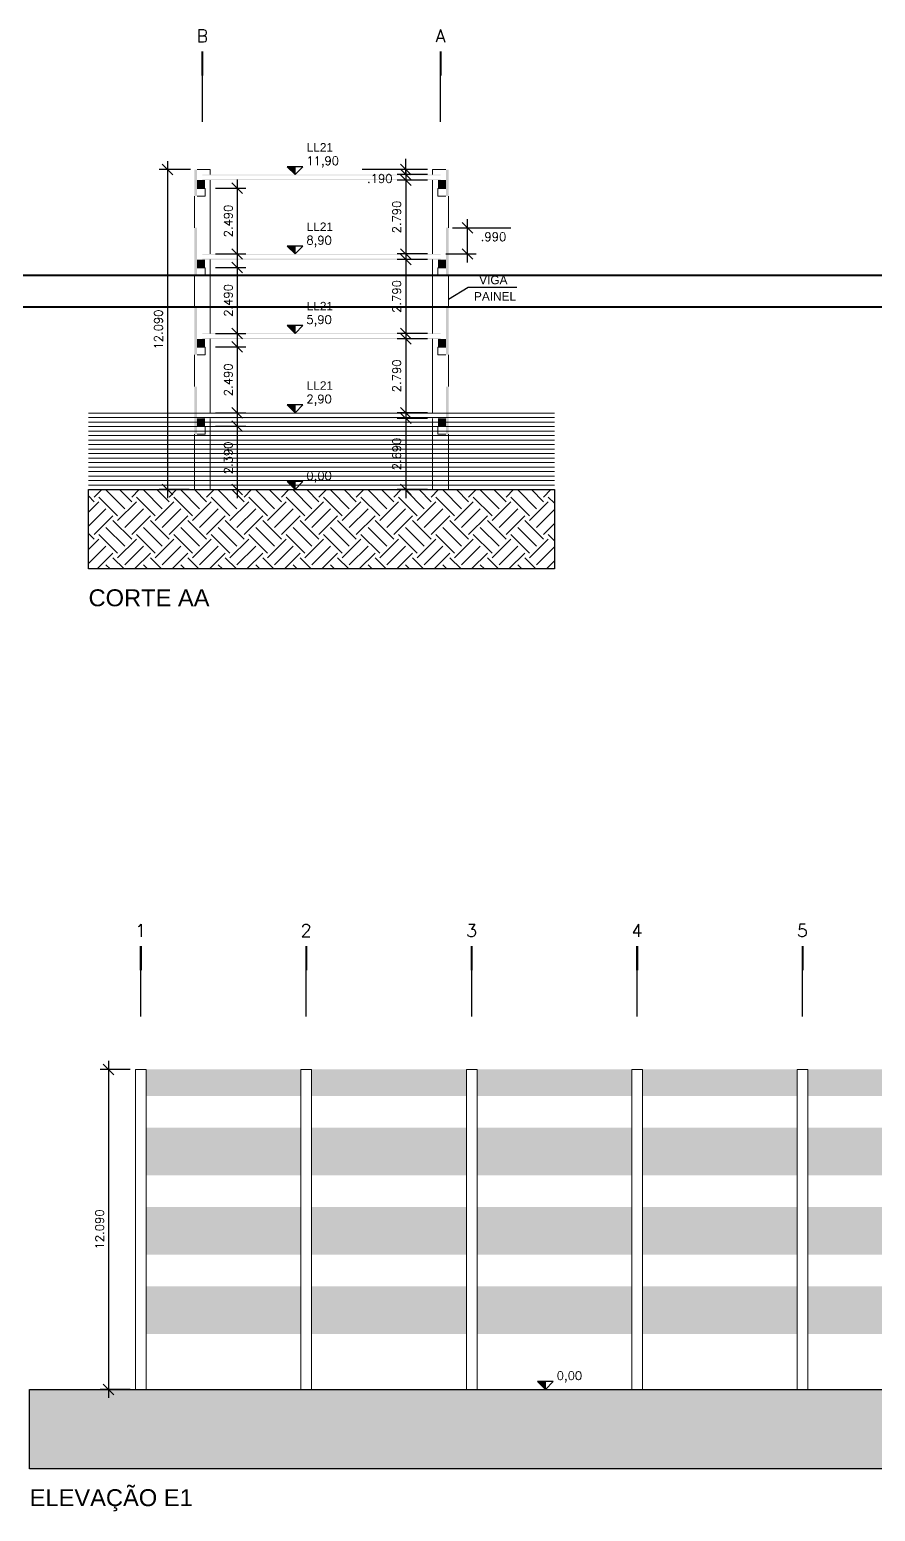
# Model space of a CAD drawing. Header units: millimetres. Extents: x 173 to 410, y -14 to 183.
# Drawn here: x 306.2 to 338.2, y 119.3 to 175.3 of the extents above; entities that cross this region are included whole.
import ezdxf
from ezdxf.enums import TextEntityAlignment as Align

# ---------------------------------------------------------------- set-up
doc = ezdxf.new("R2010")
doc.units = ezdxf.units.MM
doc.layers.get('0').update_dxf_attribs({"color": 4})
for name, color, linetype, lineweight in [('ARQ Alvenaria', 201, 'Continuous', 40), ('ARQ Estrutura', 7, 'Continuous', 50), ('ARQ Hachuras', 8, 'Continuous', 5)]:
    doc.layers.add(name, color=color, linetype=linetype, lineweight=lineweight)
for name, color, linetype in [('DIM-COTAS', 9, 'Continuous'), ('LINHA DE PISO', 6, 'Continuous'), ('SIMBOLOGIA', 1, 'Continuous'), ('SOLO', 28, 'Continuous'), ('TEXTO-2', 3, 'Continuous'), ('TEXTO-3', 4, 'Continuous')]:
    doc.layers.add(name, color=color, linetype=linetype)
doc.styles.add('RS', font='romans.shx')
doc.styles.get("Standard").update_dxf_attribs({"font": 'arial.ttf'})
doc.dimstyles.new('LE-200', dxfattribs={"dimscale": 2, "dimtxt": 0.16, "dimasz": 0.2, "dimexe": 0.16, "dimexo": 0.1, "dimgap": 0.09, "dimtad": 1, "dimdec": 3, "dimzin": 4, "dimdsep": 46, "dimtxsty": 'RS', "dimblk1": 'OBLIQUE', "dimblk2": 'OBLIQUE', "dimsah": 1, "dimcen": 0.1, "dimdle": 0.16, "dimclrt": 3, "dimadec": 0, "dimazin": 0, "dimtfac": 1, "dimtdec": 3, "dimtix": 1, "dimtmove": 2, "dimatfit": 3, "dimldrblk": 'OBLIQUE', "dimfxl": 1, "dimtolj": 1, "dimtzin": 0, "dimarcsym": 0})

# ---------------------------------------------------------------- blocks, each defined once
blk = doc.blocks.new('EixoVer200')
at = {"layer": 'SIMBOLOGIA'}
blk.add_line((-432.883, 356.298), (-432.883, 358.043), dxfattribs=at)
at = {"layer": 'SIMBOLOGIA', "const_width": 0.0806}
blk.add_lwpolyline([(-432.883, 358.043), (-432.883, 358.962)], dxfattribs=at)
at = {"layer": 'TEXTO-3', "style": 'RS'}
blk.add_attdef('1', text='', height=0.48, dxfattribs=at).set_placement((-432.889, 359.545), align=Align.MIDDLE_CENTER)
blk = doc.blocks.new('_OBLIQUE')
at = {"color": 0, "linetype": 'ByBlock'}
blk.add_line((-0.5, -0.5), (0.5, 0.5), dxfattribs=at)
blk = doc.blocks.new('*D23')
at = {"layer": 'Defpoints', "color": 0, "transparency": 16777216}
for p in [(321.453, 160.574), (320.436, 157.884), (321.453, 157.884)]:
    blk.add_point(p, dxfattribs=at)
at = {"layer": 'DIM-COTAS', "color": 0, "lineweight": -2, "transparency": 16777216}
for p, q in [((320.436, 160.894), (320.436, 157.564)), ((321.253, 160.574), (320.116, 160.574)), ((321.253, 157.884), (320.116, 157.884))]:
    blk.add_line(p, q, dxfattribs=at)
at = {"layer": 'DIM-COTAS', "color": 0, "lineweight": -2, "transparency": 16777216, "xscale": 0.4, "yscale": 0.4, "zscale": 0.4}
for p, rotation in [((320.436, 160.574), 90), ((320.436, 157.884), 270)]:
    blk.add_blockref('_OBLIQUE', p, dxfattribs=dict(at, rotation=rotation))
at = {"layer": 'DIM-COTAS', "color": 3, "transparency": 16777216, "insert": (320.096, 159.229), "char_height": 0.32, "attachment_point": 5, "rotation": 90, "style": 'RS'}
blk.add_mtext('\\A1;2.690', dxfattribs=at)
blk = doc.blocks.new('*D24')
at = {"layer": 'Defpoints', "color": 0, "transparency": 16777216}
for p in [(321.453, 163.574), (320.436, 160.784), (321.453, 160.784)]:
    blk.add_point(p, dxfattribs=at)
at = {"layer": 'DIM-COTAS', "color": 0, "lineweight": -2, "transparency": 16777216}
for p, q in [((321.253, 163.574), (320.116, 163.574)), ((320.436, 163.894), (320.436, 160.464)), ((321.253, 160.784), (320.116, 160.784))]:
    blk.add_line(p, q, dxfattribs=at)
at = {"layer": 'DIM-COTAS', "color": 0, "lineweight": -2, "transparency": 16777216, "xscale": 0.4, "yscale": 0.4, "zscale": 0.4}
for p, rotation in [((320.436, 163.574), 90), ((320.436, 160.784), 270)]:
    blk.add_blockref('_OBLIQUE', p, dxfattribs=dict(at, rotation=rotation))
at = {"layer": 'DIM-COTAS', "color": 3, "transparency": 16777216, "insert": (320.096, 162.179), "char_height": 0.32, "attachment_point": 5, "rotation": 90, "style": 'RS'}
blk.add_mtext('\\A1;2.790', dxfattribs=at)
blk = doc.blocks.new('*D25')
at = {"layer": 'Defpoints', "color": 0, "transparency": 16777216}
for p in [(321.453, 166.574), (320.436, 163.784), (321.453, 163.784)]:
    blk.add_point(p, dxfattribs=at)
at = {"layer": 'DIM-COTAS', "color": 0, "lineweight": -2, "transparency": 16777216}
for p, q in [((320.436, 166.894), (320.436, 163.464)), ((321.253, 166.574), (320.116, 166.574)), ((321.253, 163.784), (320.116, 163.784))]:
    blk.add_line(p, q, dxfattribs=at)
at = {"layer": 'DIM-COTAS', "color": 0, "lineweight": -2, "transparency": 16777216, "xscale": 0.4, "yscale": 0.4, "zscale": 0.4}
for p, rotation in [((320.436, 166.574), 90), ((320.436, 163.784), 270)]:
    blk.add_blockref('_OBLIQUE', p, dxfattribs=dict(at, rotation=rotation))
at = {"layer": 'DIM-COTAS', "color": 3, "transparency": 16777216, "insert": (320.096, 165.179), "char_height": 0.32, "attachment_point": 5, "rotation": 90, "style": 'RS'}
blk.add_mtext('\\A1;2.790', dxfattribs=at)
blk = doc.blocks.new('*D26')
at = {"layer": 'Defpoints', "color": 0, "transparency": 16777216}
for p in [(321.453, 169.574), (320.436, 166.784), (321.453, 166.784)]:
    blk.add_point(p, dxfattribs=at)
at = {"layer": 'DIM-COTAS', "color": 0, "lineweight": -2, "transparency": 16777216}
for p, q in [((320.436, 169.894), (320.436, 166.464)), ((321.253, 169.574), (320.116, 169.574)), ((321.253, 166.784), (320.116, 166.784))]:
    blk.add_line(p, q, dxfattribs=at)
at = {"layer": 'DIM-COTAS', "color": 0, "lineweight": -2, "transparency": 16777216, "xscale": 0.4, "yscale": 0.4, "zscale": 0.4}
for p, rotation in [((320.436, 169.574), 90), ((320.436, 166.784), 270)]:
    blk.add_blockref('_OBLIQUE', p, dxfattribs=dict(at, rotation=rotation))
at = {"layer": 'DIM-COTAS', "color": 3, "transparency": 16777216, "insert": (320.096, 168.179), "char_height": 0.32, "attachment_point": 5, "rotation": 90, "style": 'RS'}
blk.add_mtext('\\A1;2.790', dxfattribs=at)
blk = doc.blocks.new('*D27')
at = {"layer": 'Defpoints', "color": 0, "transparency": 16777216}
for p in [(320.436, 169.784), (321.453, 169.974), (321.453, 169.784)]:
    blk.add_point(p, dxfattribs=at)
at = {"layer": 'DIM-COTAS', "color": 0, "lineweight": -2, "transparency": 16777216}
for p, q in [((320.436, 169.974), (320.436, 170.374)), ((321.253, 169.974), (318.796, 169.974)), ((321.253, 169.784), (320.116, 169.784)), ((320.436, 169.784), (320.436, 169.974)), ((320.436, 169.784), (320.436, 169.384))]:
    blk.add_line(p, q, dxfattribs=at)
at = {"layer": 'DIM-COTAS', "color": 0, "lineweight": -2, "transparency": 16777216, "xscale": 0.4, "yscale": 0.4, "zscale": 0.4}
for p, rotation in [((320.436, 169.974), 270), ((320.436, 169.784), 90)]:
    blk.add_blockref('_OBLIQUE', p, dxfattribs=dict(at, rotation=rotation))
at = {"layer": 'DIM-COTAS', "color": 3, "transparency": 16777216, "insert": (319.456, 169.634), "char_height": 0.32, "attachment_point": 5, "style": 'RS'}
blk.add_mtext('\\A1;.190', dxfattribs=at)
blk = doc.blocks.new('*D28')
at = {"layer": 'Defpoints', "color": 0, "transparency": 16777216}
for p in [(313.053, 160.274), (313.053, 157.884), (314.071, 157.884)]:
    blk.add_point(p, dxfattribs=at)
at = {"layer": 'DIM-COTAS', "color": 0, "lineweight": -2, "transparency": 16777216}
for p, q in [((313.253, 160.274), (314.391, 160.274)), ((314.071, 160.594), (314.071, 157.564)), ((313.253, 157.884), (314.391, 157.884))]:
    blk.add_line(p, q, dxfattribs=at)
at = {"layer": 'DIM-COTAS', "color": 0, "lineweight": -2, "transparency": 16777216, "xscale": 0.4, "yscale": 0.4, "zscale": 0.4}
for p, rotation in [((314.071, 160.274), 90), ((314.071, 157.884), 270)]:
    blk.add_blockref('_OBLIQUE', p, dxfattribs=dict(at, rotation=rotation))
at = {"layer": 'DIM-COTAS', "color": 3, "transparency": 16777216, "insert": (313.731, 159.079), "char_height": 0.32, "attachment_point": 5, "rotation": 90, "style": 'RS'}
blk.add_mtext('\\A1;2.390', dxfattribs=at)
blk = doc.blocks.new('*D29')
at = {"layer": 'Defpoints', "color": 0, "transparency": 16777216}
for p in [(313.053, 163.274), (313.053, 160.784), (314.071, 160.784)]:
    blk.add_point(p, dxfattribs=at)
at = {"layer": 'DIM-COTAS', "color": 0, "lineweight": -2, "transparency": 16777216}
for p, q in [((314.071, 163.594), (314.071, 160.464)), ((313.253, 163.274), (314.391, 163.274)), ((313.253, 160.784), (314.391, 160.784))]:
    blk.add_line(p, q, dxfattribs=at)
at = {"layer": 'DIM-COTAS', "color": 0, "lineweight": -2, "transparency": 16777216, "xscale": 0.4, "yscale": 0.4, "zscale": 0.4}
for p, rotation in [((314.071, 163.274), 90), ((314.071, 160.784), 270)]:
    blk.add_blockref('_OBLIQUE', p, dxfattribs=dict(at, rotation=rotation))
at = {"layer": 'DIM-COTAS', "color": 3, "transparency": 16777216, "insert": (313.731, 162.029), "char_height": 0.32, "attachment_point": 5, "rotation": 90, "style": 'RS'}
blk.add_mtext('\\A1;2.490', dxfattribs=at)
blk = doc.blocks.new('*D30')
at = {"layer": 'Defpoints', "color": 0, "transparency": 16777216}
for p in [(313.053, 166.274), (313.053, 163.784), (314.071, 163.784)]:
    blk.add_point(p, dxfattribs=at)
at = {"layer": 'DIM-COTAS', "color": 0, "lineweight": -2, "transparency": 16777216}
for p, q in [((313.253, 166.274), (314.391, 166.274)), ((314.071, 166.594), (314.071, 163.464)), ((313.253, 163.784), (314.391, 163.784))]:
    blk.add_line(p, q, dxfattribs=at)
at = {"layer": 'DIM-COTAS', "color": 0, "lineweight": -2, "transparency": 16777216, "xscale": 0.4, "yscale": 0.4, "zscale": 0.4}
for p, rotation in [((314.071, 166.274), 90), ((314.071, 163.784), 270)]:
    blk.add_blockref('_OBLIQUE', p, dxfattribs=dict(at, rotation=rotation))
at = {"layer": 'DIM-COTAS', "color": 3, "transparency": 16777216, "insert": (313.731, 165.029), "char_height": 0.32, "attachment_point": 5, "rotation": 90, "style": 'RS'}
blk.add_mtext('\\A1;2.490', dxfattribs=at)
blk = doc.blocks.new('*D31')
at = {"layer": 'Defpoints', "color": 0, "transparency": 16777216}
for p in [(313.053, 169.274), (313.053, 166.784), (314.071, 166.784)]:
    blk.add_point(p, dxfattribs=at)
at = {"layer": 'DIM-COTAS', "color": 0, "lineweight": -2, "transparency": 16777216}
for p, q in [((313.253, 169.274), (314.391, 169.274)), ((314.071, 169.594), (314.071, 166.464)), ((313.253, 166.784), (314.391, 166.784))]:
    blk.add_line(p, q, dxfattribs=at)
at = {"layer": 'DIM-COTAS', "color": 0, "lineweight": -2, "transparency": 16777216, "xscale": 0.4, "yscale": 0.4, "zscale": 0.4}
for p, rotation in [((314.071, 169.274), 90), ((314.071, 166.784), 270)]:
    blk.add_blockref('_OBLIQUE', p, dxfattribs=dict(at, rotation=rotation))
at = {"layer": 'DIM-COTAS', "color": 3, "transparency": 16777216, "insert": (313.731, 168.029), "char_height": 0.32, "attachment_point": 5, "rotation": 90, "style": 'RS'}
blk.add_mtext('\\A1;2.490', dxfattribs=at)
blk = doc.blocks.new('*D32')
at = {"layer": 'Defpoints', "color": 0, "transparency": 16777216}
for p in [(312.503, 169.974), (311.436, 157.884), (312.453, 157.884)]:
    blk.add_point(p, dxfattribs=at)
at = {"layer": 'DIM-COTAS', "color": 0, "lineweight": -2, "transparency": 16777216}
for p, q in [((311.436, 170.294), (311.436, 157.564)), ((312.303, 169.974), (311.116, 169.974)), ((312.253, 157.884), (311.116, 157.884))]:
    blk.add_line(p, q, dxfattribs=at)
at = {"layer": 'DIM-COTAS', "color": 0, "lineweight": -2, "transparency": 16777216, "xscale": 0.4, "yscale": 0.4, "zscale": 0.4}
for p, rotation in [((311.436, 169.974), 90), ((311.436, 157.884), 270)]:
    blk.add_blockref('_OBLIQUE', p, dxfattribs=dict(at, rotation=rotation))
at = {"layer": 'DIM-COTAS', "color": 3, "transparency": 16777216, "insert": (311.096, 163.929), "char_height": 0.32, "attachment_point": 5, "rotation": 90, "style": 'RS'}
blk.add_mtext('\\A1;12.090', dxfattribs=at)
blk = doc.blocks.new('inc0')
at = {"layer": 'SIMBOLOGIA', "linetype": 'Continuous'}
blk.add_hatch(color=256, dxfattribs=at).paths.add_polyline_path([(0, 0.186), (-0.188, 0.186), (0, 0)])
blk.add_line((0, 0), (0, 0.186), dxfattribs=at)
at = {"layer": 'SIMBOLOGIA', "color": 3, "linetype": 'Continuous'}
blk.add_lwpolyline([(0.188, 0.186), (-0.188, 0.186), (0, 0)], close=True, dxfattribs=at)
at = {"layer": 'SIMBOLOGIA', "linetype": 'Continuous', "style": 'RS'}
blk.add_attdef('%%U0.00%%U', (0.268, 0.226), '', height=0.2, dxfattribs=at)
at = {"layer": 'TEXTO-3', "style": 'RS'}
blk.add_attdef('0.00', (0.268, 0.226), '', height=0.2, dxfattribs=at)
blk = doc.blocks.new('*D46')
at = {"layer": 'Defpoints', "color": 0, "transparency": 16777216}
for p in [(322.003, 167.774), (321.753, 166.784), (322.771, 166.784)]:
    blk.add_point(p, dxfattribs=at)
at = {"layer": 'DIM-COTAS', "color": 0, "lineweight": -2, "transparency": 16777216}
for p, q in [((322.771, 166.464), (322.771, 168.094)), ((322.203, 167.774), (324.411, 167.774)), ((321.953, 166.784), (323.091, 166.784))]:
    blk.add_line(p, q, dxfattribs=at)
at = {"layer": 'DIM-COTAS', "color": 0, "lineweight": -2, "transparency": 16777216, "xscale": 0.4, "yscale": 0.4, "zscale": 0.4}
for p, rotation in [((322.771, 167.774), 90), ((322.771, 166.784), 270)]:
    blk.add_blockref('_OBLIQUE', p, dxfattribs=dict(at, rotation=rotation))
at = {"layer": 'DIM-COTAS', "color": 3, "transparency": 16777216, "insert": (323.751, 167.434), "char_height": 0.32, "attachment_point": 5, "style": 'RS'}
blk.add_mtext('\\A1;.990', dxfattribs=at)
blk = doc.blocks.new('*D56')
at = {"layer": 'Defpoints', "color": 0, "transparency": 16777216}
for p in [(310.228, 135.974), (309.211, 123.884), (310.228, 123.884)]:
    blk.add_point(p, dxfattribs=at)
at = {"layer": 'DIM-COTAS', "color": 0, "lineweight": -2, "transparency": 16777216}
for p, q in [((309.211, 136.294), (309.211, 123.564)), ((310.028, 135.974), (308.891, 135.974)), ((310.028, 123.884), (308.891, 123.884))]:
    blk.add_line(p, q, dxfattribs=at)
at = {"layer": 'DIM-COTAS', "color": 0, "lineweight": -2, "transparency": 16777216, "xscale": 0.4, "yscale": 0.4, "zscale": 0.4}
for p, rotation in [((309.211, 135.974), 90), ((309.211, 123.884), 270)]:
    blk.add_blockref('_OBLIQUE', p, dxfattribs=dict(at, rotation=rotation))
at = {"layer": 'DIM-COTAS', "color": 3, "transparency": 16777216, "insert": (308.871, 129.929), "char_height": 0.32, "attachment_point": 5, "rotation": 90, "style": 'RS'}
blk.add_mtext('\\A1;12.090', dxfattribs=at)

msp = doc.modelspace()

# ---------------------------------------------------------------- hatches: boundary and pattern name
at = {"layer": 'ARQ Hachuras'}
for points in [[(312.4535, 168.9738), (312.4535, 169.9738), (312.5535, 169.9738), (312.5535, 168.9738)], [(312.7535, 169.7549), (312.7535, 169.7838), (321.7535, 169.7838), (321.7535, 169.7549)], [(321.9535, 168.9738), (321.9535, 169.9738), (322.0535, 169.9738), (322.0535, 168.9738)], [(312.5535, 169.2738), (312.5535, 169.5738), (312.8535, 169.5738), (312.8535, 169.2738)], [(312.7535, 169.5738), (312.7535, 169.6037), (321.7535, 169.6037), (321.7535, 169.5738)], [(321.6535, 169.2738), (321.6535, 169.5738), (321.9535, 169.5738), (321.9535, 169.2738)], [(312.4535, 165.9738), (312.4535, 167.7738), (312.5535, 167.7738), (312.5535, 165.9738)], [(321.9535, 165.9738), (321.9535, 167.7738), (322.0535, 167.7738), (322.0535, 165.9738)], [(312.5535, 166.2738), (312.5535, 166.5738), (312.8535, 166.5738), (312.8535, 166.2738)], [(312.7535, 166.7547), (312.7535, 166.7838), (321.7535, 166.7838), (321.7535, 166.7547)], [(312.7535, 166.5738), (312.7535, 166.6039), (321.7535, 166.6039), (321.7535, 166.5738)], [(321.6535, 166.2738), (321.6535, 166.5738), (321.9535, 166.5738), (321.9535, 166.2738)], [(312.4535, 162.9738), (312.4535, 164.7738), (312.5535, 164.7738), (312.5535, 162.9738)], [(321.9535, 162.9738), (321.9535, 164.7738), (322.0535, 164.7738), (322.0535, 162.9738)], [(312.5535, 163.2738), (312.5535, 163.5738), (312.8535, 163.5738), (312.8535, 163.2738)], [(312.7535, 163.7547), (312.7535, 163.7838), (321.7535, 163.7838), (321.7535, 163.7547)], [(312.7535, 163.5738), (312.7535, 163.6039), (321.7535, 163.6039), (321.7535, 163.5738)], [(321.6535, 163.2738), (321.6535, 163.5738), (321.9535, 163.5738), (321.9535, 163.2738)], [(312.4535, 159.9738), (312.4535, 161.7738), (312.5535, 161.7738), (312.5535, 159.9738)], [(321.9535, 159.9738), (321.9535, 161.7738), (322.0535, 161.7738), (322.0535, 159.9738)], [(312.7535, 160.7547), (312.7535, 160.7838), (321.7535, 160.7838), (321.7535, 160.7547)], [(312.5535, 160.2738), (312.5535, 160.5738), (312.8535, 160.5738), (312.8535, 160.2738)], [(312.7535, 160.5738), (312.7535, 160.6039), (321.7535, 160.6039), (321.7535, 160.5738)], [(321.6535, 160.2738), (321.6535, 160.5738), (321.9535, 160.5738), (321.9535, 160.2738)]]:
    msp.add_hatch(color=256, dxfattribs=at).paths.add_polyline_path(points, flags=17)
h = msp.add_hatch(color=256, dxfattribs=at)
h.paths.add_polyline_path([(316.4685, 134.9738), (316.4685, 135.9738), (310.6385, 135.9738), (310.6385, 134.9738)])
h.paths.add_polyline_path([(316.4685, 131.9738), (316.4685, 133.7738), (310.6385, 133.7738), (310.6385, 131.9738)])
h.paths.add_polyline_path([(310.6385, 130.7738), (310.6385, 128.9738), (316.4685, 128.9738), (316.4685, 130.7738)])
h.paths.add_polyline_path([(310.6385, 127.7738), (310.6385, 125.9738), (316.4685, 125.9738), (316.4685, 127.7738)])
h.paths.add_polyline_path([(322.7185, 125.9738), (322.7185, 127.7738), (316.8885, 127.7738), (316.8885, 125.9738)])
h.paths.add_polyline_path([(316.8885, 130.7738), (316.8885, 128.9738), (322.7185, 128.9738), (322.7185, 130.7738)])
h.paths.add_polyline_path([(322.7185, 131.9738), (322.7185, 133.7738), (316.8885, 133.7738), (316.8885, 131.9738)])
h.paths.add_polyline_path([(322.7185, 134.9738), (322.7185, 135.9738), (316.8885, 135.9738), (316.8885, 134.9738)])
h.paths.add_polyline_path([(328.9685, 134.9738), (328.9685, 135.9738), (323.1385, 135.9738), (323.1385, 134.9738)])
h.paths.add_polyline_path([(328.9685, 131.9738), (328.9685, 133.7738), (323.1385, 133.7738), (323.1385, 131.9738)])
h.paths.add_polyline_path([(323.1385, 130.7738), (323.1385, 128.9738), (328.9685, 128.9738), (328.9685, 130.7738)])
h.paths.add_polyline_path([(328.9685, 125.9738), (328.9685, 127.7738), (323.1385, 127.7738), (323.1385, 125.9738)])
h.paths.add_polyline_path([(335.2185, 125.9738), (335.2185, 127.7738), (329.3885, 127.7738), (329.3885, 125.9738)])
h.paths.add_polyline_path([(329.3885, 130.7738), (329.3885, 128.9738), (335.2185, 128.9738), (335.2185, 130.7738)])
h.paths.add_polyline_path([(335.2185, 131.9738), (335.2185, 133.7738), (329.3885, 133.7738), (329.3885, 131.9738)])
h.paths.add_polyline_path([(335.2185, 134.9738), (335.2185, 135.9738), (329.3885, 135.9738), (329.3885, 134.9738)])
h.paths.add_polyline_path([(341.4685, 134.9738), (341.4685, 135.9738), (335.6385, 135.9738), (335.6385, 134.9738)])
h.paths.add_polyline_path([(335.6385, 133.7738), (335.6385, 131.9738), (341.4685, 131.9738), (341.4685, 133.7738)])
h.paths.add_polyline_path([(341.4685, 128.9738), (341.4685, 130.7738), (335.6385, 130.7738), (335.6385, 128.9738)])
h.paths.add_polyline_path([(341.4685, 125.9738), (341.4685, 127.7738), (335.6385, 127.7738), (335.6385, 125.9738)])
h.paths.add_polyline_path([(347.7185, 125.9738), (347.7185, 127.7738), (341.8885, 127.7738), (341.8885, 125.9738)])
h.paths.add_polyline_path([(341.8885, 130.7738), (341.8885, 128.9738), (347.7185, 128.9738), (347.7185, 130.7738)])
h.paths.add_polyline_path([(347.7185, 131.9738), (347.7185, 133.7738), (341.8885, 133.7738), (341.8885, 131.9738)])
h.paths.add_polyline_path([(347.7185, 134.9738), (347.7185, 135.9738), (341.8885, 135.9738), (341.8885, 134.9738)])
h.paths.add_polyline_path([(353.9685, 134.9738), (353.9685, 135.9738), (348.1385, 135.9738), (348.1385, 134.9738)])
h.paths.add_polyline_path([(353.9685, 131.9738), (353.9685, 133.7738), (348.1385, 133.7738), (348.1385, 131.9738)])
h.paths.add_polyline_path([(348.1385, 130.7738), (348.1385, 128.9738), (353.9685, 128.9738), (353.9685, 130.7738)])
h.paths.add_polyline_path([(348.1385, 127.7738), (348.1385, 125.9738), (353.9685, 125.9738), (353.9685, 127.7738)])
h.paths.add_polyline_path([(360.2185, 125.9738), (360.2185, 127.7738), (354.3885, 127.7738), (354.3885, 125.9738)])
h.paths.add_polyline_path([(354.3885, 130.7738), (354.3885, 128.9738), (360.2185, 128.9738), (360.2185, 130.7738)])
h.paths.add_polyline_path([(360.2185, 131.9738), (360.2185, 133.7738), (354.3885, 133.7738), (354.3885, 131.9738)])
h.paths.add_polyline_path([(360.2185, 134.9738), (360.2185, 135.9738), (354.3885, 135.9738), (354.3885, 134.9738)])
h.paths.add_polyline_path([(366.4685, 134.9738), (366.4685, 135.9738), (360.6385, 135.9738), (360.6385, 134.9738)])
h.paths.add_polyline_path([(366.4685, 131.9738), (366.4685, 133.7738), (360.6385, 133.7738), (360.6385, 131.9738)])
h.paths.add_polyline_path([(360.6385, 130.7738), (360.6385, 128.9738), (366.4685, 128.9738), (366.4685, 130.7738)])
h.paths.add_polyline_path([(366.4685, 125.9738), (366.4685, 127.7738), (360.6385, 127.7738), (360.6385, 125.9738)])
at = {"layer": 'SOLO'}
h = msp.add_hatch(dxfattribs=at)
h.set_pattern_fill('EARTH', color=1, scale=4, angle=45, style=0)
h.set_pattern_definition([(45, (1618.2307, -419.3988), (1e-16, 1.41421356), [1, -1]), (45, (1617.9655, -419.1336), (1e-16, 1.41421356), [1, -1]), (45, (1617.7003, -418.8685), (1e-16, 1.41421356), [1, -1]), (135, (1617.7003, -418.6917), (-1.41421356, 2e-16), [1, -1]), (135, (1617.9655, -418.4265), (-1.41421356, 2e-16), [1, -1]), (135, (1618.2307, -418.1614), (-1.41421356, 2e-16), [1, -1])])
h.paths.add_polyline_path([(308.4535, 157.8838), (326.0535, 157.8838), (326.0535, 154.8838), (308.4535, 154.8838)])
msp.add_hatch(color=256, dxfattribs=at).paths.add_polyline_path([(306.2285, 123.8838), (370.8785, 123.8838), (370.8785, 120.8838), (306.2285, 120.8838)])

# ---------------------------------------------------------------- linework, layer by layer
at = {"layer": 'ARQ Alvenaria'}
for p in [(321.2535, 165.9838), (321.2535, 164.7838)]:
    msp.add_xline(p, (1, 0), dxfattribs=at)
at = {"layer": 'ARQ Estrutura', "lineweight": 0}
for p, q in [((312.5535, 169.9738), (313.0535, 169.9738)), ((313.0535, 169.7838), (313.0535, 169.9738)), ((321.4535, 169.7838), (321.4535, 169.9738)), ((321.4535, 169.9738), (321.9535, 169.9738)), ((312.5535, 169.2638), (312.8535, 169.2638)), ((312.8535, 168.9738), (312.8535, 169.2638)), ((313.0535, 166.7838), (313.0535, 169.5738)), ((321.4535, 166.7838), (321.4535, 169.5738)), ((321.6535, 168.9738), (321.6535, 169.2638)), ((321.6535, 169.2638), (321.9535, 169.2638)), ((312.4535, 167.7738), (312.4535, 168.9738)), ((312.5535, 168.9738), (312.8535, 168.9738)), ((321.6535, 168.9738), (321.9535, 168.9738)), ((322.0535, 167.7738), (322.0535, 168.9738)), ((313.0535, 163.7838), (313.0535, 166.5738)), ((321.4535, 163.7838), (321.4535, 166.5738)), ((312.4535, 164.7738), (312.4535, 165.9738)), ((312.5535, 166.2638), (312.8535, 166.2638)), ((312.5535, 165.9738), (312.8535, 165.9738)), ((312.8535, 165.9738), (312.8535, 166.2638)), ((321.6535, 165.9738), (321.6535, 166.2638)), ((321.6535, 166.2638), (321.9535, 166.2638)), ((321.6535, 165.9738), (321.9535, 165.9738)), ((322.0535, 164.7738), (322.0535, 165.9738)), ((313.0535, 160.7838), (313.0535, 163.5738)), ((321.4535, 160.7838), (321.4535, 163.5738)), ((312.4535, 161.7738), (312.4535, 162.9738)), ((312.5535, 163.2638), (312.8535, 163.2638)), ((312.5535, 162.9738), (312.8535, 162.9738)), ((312.8535, 162.9738), (312.8535, 163.2638)), ((321.6535, 162.9738), (321.6535, 163.2638)), ((321.6535, 163.2638), (321.9535, 163.2638)), ((321.6535, 162.9738), (321.9535, 162.9738)), ((322.0535, 161.7738), (322.0535, 162.9738)), ((312.5535, 160.2638), (312.8535, 160.2638)), ((312.8535, 159.9738), (312.8535, 160.2638)), ((313.0535, 157.8838), (313.0535, 160.5738)), ((321.4535, 157.8838), (321.4535, 160.5738)), ((321.6535, 159.9738), (321.6535, 160.2638)), ((321.6535, 160.2638), (321.9535, 160.2638)), ((312.4535, 157.8838), (312.4535, 159.9738)), ((312.5535, 159.9738), (312.8535, 159.9738)), ((321.6535, 159.9738), (321.9535, 159.9738)), ((322.0535, 157.8838), (322.0535, 159.9738)), ((312.4535, 157.8838), (313.0535, 157.8838)), ((321.4535, 157.8838), (322.0535, 157.8838)), ((310.6285, 135.9738), (310.2285, 135.9738)), ((310.2285, 135.9738), (310.2285, 123.8838)), ((310.6285, 135.9738), (310.6285, 123.8838)), ((316.8785, 135.9738), (316.4785, 135.9738)), ((316.4785, 135.9738), (316.4785, 123.8838)), ((316.8785, 135.9738), (316.8785, 123.8838)), ((323.1285, 135.9738), (322.7285, 135.9738)), ((322.7285, 135.9738), (322.7285, 123.8838)), ((323.1285, 135.9738), (323.1285, 123.8838)), ((329.3785, 135.9738), (328.9785, 135.9738)), ((328.9785, 135.9738), (328.9785, 123.8838)), ((329.3785, 135.9738), (329.3785, 123.8838)), ((335.6285, 135.9738), (335.2285, 135.9738)), ((335.2285, 135.9738), (335.2285, 123.8838)), ((335.6285, 135.9738), (335.6285, 123.8838)), ((310.6285, 135.2638), (310.6385, 135.2638)), ((310.6285, 134.9738), (310.6385, 134.9738)), ((316.4685, 135.2638), (316.4785, 135.2638)), ((316.4685, 134.9738), (316.4785, 134.9738)), ((316.8785, 135.2638), (316.8885, 135.2638)), ((316.8785, 134.9738), (316.8885, 134.9738)), ((322.7185, 135.2638), (322.7285, 135.2638)), ((322.7185, 134.9738), (322.7285, 134.9738)), ((323.1285, 135.2638), (323.1385, 135.2638)), ((323.1285, 134.9738), (323.1385, 134.9738)), ((328.9685, 135.2638), (328.9785, 135.2638)), ((328.9685, 134.9738), (328.9785, 134.9738)), ((329.3785, 135.2638), (329.3885, 135.2638)), ((329.3785, 134.9738), (329.3885, 134.9738)), ((335.2185, 135.2638), (335.2285, 135.2638)), ((335.2185, 134.9738), (335.2285, 134.9738)), ((335.6285, 135.2638), (335.6385, 135.2638)), ((335.6285, 134.9738), (335.6385, 134.9738)), ((310.6285, 132.2638), (310.6385, 132.2638)), ((316.4685, 132.2638), (316.4785, 132.2638)), ((316.8785, 132.2638), (316.8885, 132.2638)), ((322.7185, 132.2638), (322.7285, 132.2638)), ((323.1285, 132.2638), (323.1385, 132.2638)), ((328.9685, 132.2638), (328.9785, 132.2638)), ((329.3785, 132.2638), (329.3885, 132.2638)), ((335.2185, 132.2638), (335.2285, 132.2638)), ((335.6285, 132.2638), (335.6385, 132.2638)), ((310.6285, 131.9738), (310.6385, 131.9738)), ((316.4685, 131.9738), (316.4785, 131.9738)), ((316.8785, 131.9738), (316.8885, 131.9738)), ((322.7185, 131.9738), (322.7285, 131.9738)), ((323.1285, 131.9738), (323.1385, 131.9738)), ((328.9685, 131.9738), (328.9785, 131.9738)), ((329.3785, 131.9738), (329.3885, 131.9738)), ((335.2185, 131.9738), (335.2285, 131.9738)), ((335.6285, 131.9738), (335.6385, 131.9738)), ((310.6285, 129.2638), (310.6385, 129.2638)), ((310.6285, 128.9738), (310.6385, 128.9738)), ((316.4685, 129.2638), (316.4785, 129.2638)), ((316.4685, 128.9738), (316.4785, 128.9738)), ((316.8785, 129.2638), (316.8885, 129.2638)), ((316.8785, 128.9738), (316.8885, 128.9738)), ((322.7185, 129.2638), (322.7285, 129.2638)), ((322.7185, 128.9738), (322.7285, 128.9738)), ((323.1285, 129.2638), (323.1385, 129.2638)), ((323.1285, 128.9738), (323.1385, 128.9738)), ((328.9685, 129.2638), (328.9785, 129.2638)), ((328.9685, 128.9738), (328.9785, 128.9738)), ((329.3785, 129.2638), (329.3885, 129.2638)), ((329.3785, 128.9738), (329.3885, 128.9738)), ((335.2185, 129.2638), (335.2285, 129.2638)), ((335.2185, 128.9738), (335.2285, 128.9738)), ((335.6285, 129.2638), (335.6385, 129.2638)), ((335.6285, 128.9738), (335.6385, 128.9738)), ((310.6285, 126.2638), (310.6385, 126.2638)), ((310.6285, 125.9738), (310.6385, 125.9738)), ((316.4685, 126.2638), (316.4785, 126.2638)), ((316.4685, 125.9738), (316.4785, 125.9738)), ((316.8785, 126.2638), (316.8885, 126.2638)), ((316.8785, 125.9738), (316.8885, 125.9738)), ((322.7185, 126.2638), (322.7285, 126.2638)), ((322.7185, 125.9738), (322.7285, 125.9738)), ((323.1285, 126.2638), (323.1385, 126.2638)), ((323.1285, 125.9738), (323.1385, 125.9738)), ((328.9685, 126.2638), (328.9785, 126.2638)), ((328.9685, 125.9738), (328.9785, 125.9738)), ((329.3785, 126.2638), (329.3885, 126.2638)), ((329.3785, 125.9738), (329.3885, 125.9738)), ((335.2185, 126.2638), (335.2285, 126.2638)), ((335.2185, 125.9738), (335.2285, 125.9738)), ((335.6285, 126.2638), (335.6385, 126.2638)), ((335.6285, 125.9738), (335.6385, 125.9738)), ((310.6285, 123.8838), (310.2285, 123.8838)), ((316.8785, 123.8838), (316.4785, 123.8838)), ((323.1285, 123.8838), (322.7285, 123.8838)), ((329.3785, 123.8838), (328.9785, 123.8838)), ((335.6285, 123.8838), (335.2285, 123.8838))]:
    msp.add_line(p, q, dxfattribs=at)
at = {"layer": 'LINHA DE PISO', "lineweight": 0}
for p, q in [((308.4535, 160.7738), (326.0535, 160.7738)), ((308.4535, 160.6038), (326.0535, 160.6038)), ((308.4535, 160.4338), (326.0535, 160.4338)), ((308.4535, 160.2638), (326.0535, 160.2638)), ((308.4535, 160.0938), (326.0535, 160.0938)), ((308.4535, 159.9238), (326.0535, 159.9238)), ((308.4535, 159.7538), (326.0535, 159.7538)), ((308.4535, 159.5838), (326.0535, 159.5838)), ((308.4535, 159.4138), (326.0535, 159.4138)), ((308.4535, 159.2438), (326.0535, 159.2438)), ((308.4535, 159.0738), (326.0535, 159.0738)), ((308.4535, 158.9038), (326.0535, 158.9038)), ((308.4535, 158.7338), (326.0535, 158.7338)), ((308.4535, 158.5638), (326.0535, 158.5638)), ((308.4535, 158.3938), (326.0535, 158.3938)), ((308.4535, 158.2238), (326.0535, 158.2238)), ((308.4535, 158.0538), (326.0535, 158.0538))]:
    msp.add_line(p, q, dxfattribs=at)
at = {"layer": 'LINHA DE PISO'}
msp.add_lwpolyline([(306.2285, 123.8838), (370.8785, 123.8838)], dxfattribs=at)
at = {"layer": 'SIMBOLOGIA'}
msp.add_lwpolyline([(322.0535, 165.0738), (322.7904, 165.5247), (324.6364, 165.5247)], dxfattribs=at)
at = {"layer": 'SOLO', "color": 1}
msp.add_lwpolyline([(308.4535, 157.8838), (326.0535, 157.8838), (326.0535, 154.8838), (308.4535, 154.8838)], close=True, dxfattribs=at)
at = {"layer": 'SOLO'}
msp.add_lwpolyline([(306.2285, 123.8838), (370.8785, 123.8838), (370.8785, 120.8838), (306.2285, 120.8838)], close=True, dxfattribs=at)

# ---------------------------------------------------------------- block references
at = {"layer": 'SIMBOLOGIA'}
for p, values in [((745.6368, -184.5245), {'1': 'B'}), ((754.6368, -184.5245), {'1': 'A'}), ((743.3118, -218.3245), {'1': '1'}), ((749.5618, -218.3245), {'1': '2'}), ((755.8118, -218.3245), {'1': '3'}), ((762.0618, -218.3245), {'1': '4'}), ((768.3118, -218.3245), {'1': '5'})]:
    msp.add_blockref('EixoVer200', p, dxfattribs=at).add_auto_attribs(values)
ref = msp.add_blockref('inc0', (316.2535, 169.7838), dxfattribs=dict(at, xscale=1.600000000000023, yscale=1.600000000000023, zscale=1.600000000000023))
ref.add_attrib('0.00', '11,90', (316.683, 170.1449), dxfattribs={"layer": 'TEXTO-2', "height": 0.32, "style": 'RS'})
ref.add_attrib('%%U0.00%%U', '%%U    %%U', (316.683, 170.1449), dxfattribs={"layer": '0', "linetype": 'Continuous', "height": 0.32, "style": 'RS'})
ref = msp.add_blockref('inc0', (316.2535, 166.7838), dxfattribs=dict(at, xscale=1.600000000000023, yscale=1.600000000000023, zscale=1.600000000000023))
ref.add_attrib('0.00', '8,90', (316.683, 167.1449), dxfattribs={"layer": 'TEXTO-2', "height": 0.32, "style": 'RS'})
ref.add_attrib('%%U0.00%%U', '%%U    %%U', (316.683, 167.1449), dxfattribs={"layer": '0', "linetype": 'Continuous', "height": 0.32, "style": 'RS'})
ref = msp.add_blockref('inc0', (316.2535, 163.7838), dxfattribs=dict(at, xscale=1.600000000000023, yscale=1.600000000000023, zscale=1.600000000000023))
ref.add_attrib('0.00', '5,90', (316.683, 164.1449), dxfattribs={"layer": 'TEXTO-2', "height": 0.32, "style": 'RS'})
ref.add_attrib('%%U0.00%%U', '%%U    %%U', (316.683, 164.1449), dxfattribs={"layer": '0', "linetype": 'Continuous', "height": 0.32, "style": 'RS'})
ref = msp.add_blockref('inc0', (316.2535, 160.7838), dxfattribs=dict(at, xscale=1.600000000000023, yscale=1.600000000000023, zscale=1.600000000000023))
ref.add_attrib('0.00', '2,90', (316.683, 161.1449), dxfattribs={"layer": 'TEXTO-2', "height": 0.32, "style": 'RS'})
ref.add_attrib('%%U0.00%%U', '%%U    %%U', (316.683, 161.1449), dxfattribs={"layer": '0', "linetype": 'Continuous', "height": 0.32, "style": 'RS'})
ref = msp.add_blockref('inc0', (316.2535, 157.8838), dxfattribs=dict(at, xscale=1.600000000000023, yscale=1.600000000000023, zscale=1.600000000000023))
ref.add_attrib('0.00', '0,00', (316.683, 158.2449), dxfattribs={"layer": 'TEXTO-2', "height": 0.32, "style": 'RS'})
ref.add_attrib('%%U0.00%%U', '%%U    %%U', (316.683, 158.2449), dxfattribs={"layer": '0', "linetype": 'Continuous', "height": 0.32, "style": 'RS'})
ref = msp.add_blockref('inc0', (325.7102, 123.8838), dxfattribs=dict(at, xscale=1.600000000000023, yscale=1.600000000000023, zscale=1.600000000000023))
ref.add_attrib('0.00', '0,00', (326.1397, 124.2449), dxfattribs={"layer": 'TEXTO-2', "height": 0.32, "style": 'RS'})
ref.add_attrib('%%U0.00%%U', '%%U    %%U', (326.1397, 124.2449), dxfattribs={"layer": '0', "linetype": 'Continuous', "height": 0.32, "style": 'RS'})

# ---------------------------------------------------------------- texts
at = {"layer": 'TEXTO-2'}
for s, p in [('LL21', (316.6956, 170.6532)), ('LL21', (316.6956, 167.6532)), ('VIGA', (323.2111, 165.6421)), ('PAINEL', (323.0155, 165.023)), ('LL21', (316.6956, 164.6532)), ('LL21', (316.6956, 161.6532))]:
    msp.add_text(s, height=0.32, dxfattribs=at).set_placement(p)
at = {"layer": 'TEXTO-3'}
for s, p in [('CORTE AA', (308.4535, 153.4736)), ('ELEVAÇÃO E1', (306.2285, 119.4736))]:
    msp.add_text(s, height=0.64, dxfattribs=at).set_placement(p)

# ---------------------------------------------------------------- dimensions: what is measured, and where the dimension line sits
at = {"layer": 'DIM-COTAS'}
for base, p1, p2, picture, middle in [((311.4356, 157.8838), (312.5035, 169.9738), (312.4535, 157.8838), '*D32', (311.0956, 163.9288)), ((320.4356, 166.7838), (321.4535, 169.5738), (321.4535, 166.7838), '*D26', (320.0956, 168.1788)), ((314.0714, 166.7838), (313.0535, 169.2738), (313.0535, 166.7838), '*D31', (313.7314, 168.0288)), ((320.4356, 163.7838), (321.4535, 166.5738), (321.4535, 163.7838), '*D25', (320.0956, 165.1788)), ((314.0714, 163.7838), (313.0535, 166.2738), (313.0535, 163.7838), '*D30', (313.7314, 165.0288)), ((314.0714, 160.7838), (313.0535, 163.2738), (313.0535, 160.7838), '*D29', (313.7314, 162.0288)), ((320.4356, 160.7838), (321.4535, 163.5738), (321.4535, 160.7838), '*D24', (320.0956, 162.1788)), ((320.4356, 157.8838), (321.4535, 160.5738), (321.4535, 157.8838), '*D23', (320.0956, 159.2288)), ((314.0714, 157.8838), (313.0535, 160.2738), (313.0535, 157.8838), '*D28', (313.7314, 159.0788)), ((309.2106, 123.8838), (310.2285, 135.9738), (310.2285, 123.8838), '*D56', (308.8706, 129.9288))]:
    dim = msp.add_linear_dim(base=base, p1=p1, p2=p2, angle=90, dimstyle='LE-200', dxfattribs=at)
    dim.commit()
    dim.dimension.update_dxf_attribs({"geometry": picture, "text_midpoint": middle})
for base, p1, p2, picture, middle in [((320.4356, 169.7838), (321.4535, 169.9738), (321.4535, 169.7838), '*D27', (319.4556, 169.6338)), ((322.7714, 166.7838), (322.0035, 167.7738), (321.7535, 166.7838), '*D46', (323.7514, 167.4338))]:
    dim = msp.add_linear_dim(base=base, p1=p1, p2=p2, angle=90, dimstyle='LE-200', override={"dimjust": 3}, dxfattribs=at)
    dim.commit()
    dim.dimension.update_dxf_attribs({"geometry": picture, "text_midpoint": middle})

doc.saveas('drawing.dxf')
